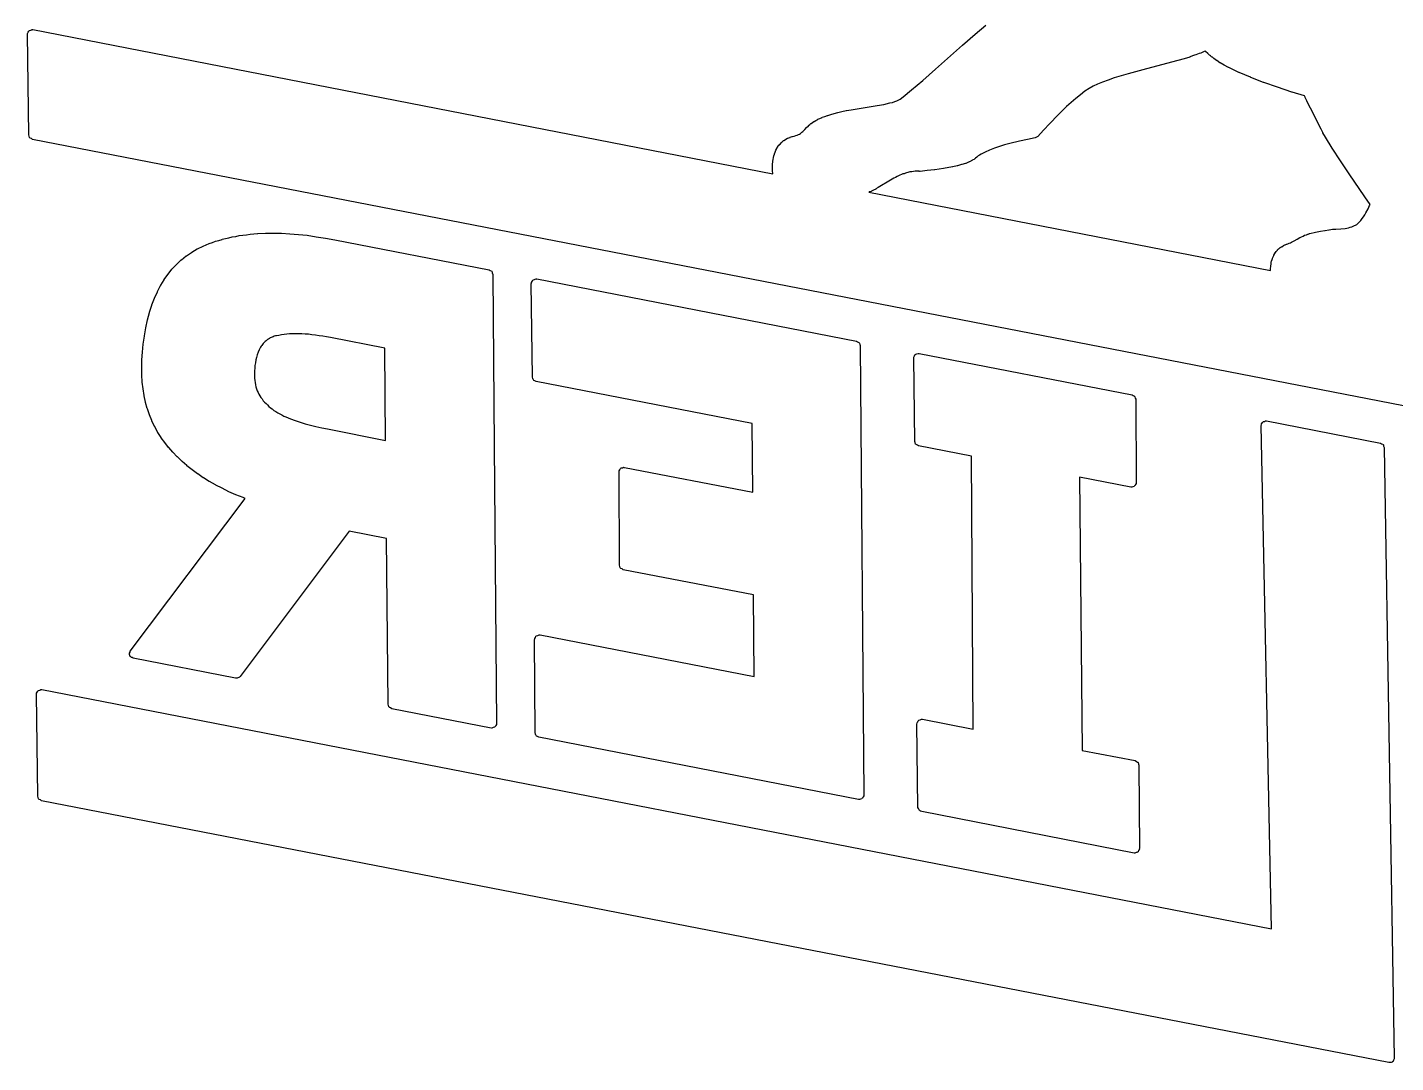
# Model space of a CAD drawing. Extents: x 69.66 to 79.46, y -104.86 to -98.08.
# Drawn here: x 69.665 to 74.464, y -103.892 to -100.262 of the extents above; entities that cross this region are included whole.
import ezdxf

# ---------------------------------------------------------------- set-up
doc = ezdxf.new("R2010")
doc.units = 0
doc.layers.add('BLACK', color=7, linetype='CONTINUOUS')

msp = doc.modelspace()

# ---------------------------------------------------------------- linework, layer by layer
at = {"layer": 'BLACK', "linetype": 'CONTINUOUS'}
for p, q in [((72.989, -100.286), (73.0268, -100.254)), ((69.6646, -100.286), (69.6653, -100.285)), ((69.6695, -100.639), (69.6646, -100.286)), ((69.6649, -100.283), (69.6675, -100.279)), ((69.6653, -100.285), (69.6649, -100.283)), ((69.6675, -100.279), (69.6692, -100.275)), ((69.6692, -100.275), (69.6708, -100.274)), ((69.6708, -100.274), (69.6717, -100.273)), ((69.6717, -100.273), (69.6762, -100.272)), ((69.6762, -100.272), (69.6804, -100.27)), ((69.6804, -100.27), (69.682, -100.271)), ((69.682, -100.271), (69.6837, -100.27)), ((69.6837, -100.27), (72.2789, -100.775)), ((72.9449, -100.324), (72.9888, -100.286)), ((72.9888, -100.286), (72.989, -100.286)), ((72.989, -100.286), (72.989, -100.286)), ((72.8501, -100.408), (72.9448, -100.324)), ((72.9448, -100.324), (72.9449, -100.324)), ((72.9449, -100.324), (72.9449, -100.324)), ((73.7806, -100.352), (73.775, -100.354)), ((73.7807, -100.352), (73.7806, -100.352)), ((73.7806, -100.352), (73.7806, -100.352)), ((73.7923, -100.347), (73.7807, -100.352)), ((73.796, -100.346), (73.7923, -100.347)), ((73.7969, -100.347), (73.796, -100.346)), ((73.8055, -100.354), (73.7969, -100.347)), ((73.678, -100.384), (73.5767, -100.411)), ((73.6781, -100.384), (73.678, -100.384)), ((73.6783, -100.384), (73.6781, -100.384)), ((73.7221, -100.372), (73.6783, -100.384)), ((73.7223, -100.371), (73.7221, -100.372)), ((73.7225, -100.372), (73.7223, -100.371)), ((73.7415, -100.366), (73.7225, -100.372)), ((73.7417, -100.365), (73.7415, -100.366)), ((73.7419, -100.365), (73.7417, -100.365)), ((73.7582, -100.36), (73.7419, -100.365)), ((73.7631, -100.358), (73.7582, -100.36)), ((73.7633, -100.358), (73.7631, -100.358)), ((73.7636, -100.358), (73.7633, -100.358)), ((73.7689, -100.356), (73.7636, -100.358)), ((73.7691, -100.356), (73.7689, -100.356)), ((73.7693, -100.356), (73.7691, -100.356)), ((73.7748, -100.354), (73.7693, -100.356)), ((73.7749, -100.354), (73.7748, -100.354)), ((73.775, -100.354), (73.7749, -100.354)), ((73.8056, -100.354), (73.8055, -100.354)), ((73.8101, -100.358), (73.8056, -100.354)), ((73.8056, -100.354), (73.8056, -100.354)), ((73.8104, -100.358), (73.8101, -100.358)), ((73.8105, -100.359), (73.8104, -100.358)), ((73.8152, -100.362), (73.8105, -100.359)), ((73.8154, -100.363), (73.8152, -100.362)), ((73.8155, -100.363), (73.8154, -100.363)), ((73.818, -100.365), (73.8155, -100.363)), ((73.8181, -100.365), (73.818, -100.365)), ((73.8182, -100.365), (73.8181, -100.365)), ((73.8208, -100.367), (73.8182, -100.365)), ((73.821, -100.367), (73.8208, -100.367)), ((73.8211, -100.367), (73.821, -100.367)), ((73.8237, -100.369), (73.8211, -100.367)), ((73.8239, -100.369), (73.8237, -100.369)), ((73.824, -100.369), (73.8239, -100.369)), ((73.8263, -100.371), (73.824, -100.369)), ((73.8353, -100.378), (73.8263, -100.371)), ((73.8359, -100.378), (73.8353, -100.378)), ((73.8362, -100.378), (73.8359, -100.378)), ((73.8478, -100.386), (73.8362, -100.378)), ((73.8483, -100.386), (73.8478, -100.386)), ((73.8485, -100.386), (73.8483, -100.386)), ((73.862, -100.394), (73.8485, -100.386)), ((73.8624, -100.394), (73.862, -100.394)), ((73.8626, -100.395), (73.8624, -100.394)), ((73.8779, -100.403), (73.8626, -100.395)), ((72.7663, -100.481), (72.8052, -100.448)), ((72.8052, -100.448), (72.8501, -100.408)), ((72.8501, -100.408), (72.8501, -100.408)), ((73.4551, -100.447), (73.4352, -100.454)), ((73.477, -100.439), (73.4551, -100.447)), ((73.5253, -100.425), (73.477, -100.439)), ((73.5767, -100.411), (73.5253, -100.425)), ((73.8783, -100.403), (73.8779, -100.403)), ((73.8785, -100.403), (73.8783, -100.403)), ((73.9139, -100.42), (73.8785, -100.403)), ((73.9143, -100.42), (73.9139, -100.42)), ((73.9146, -100.42), (73.9143, -100.42)), ((73.9554, -100.437), (73.9146, -100.42)), ((73.9557, -100.437), (73.9554, -100.437)), ((73.9559, -100.438), (73.9557, -100.437)), ((74.0009, -100.455), (73.9559, -100.438)), ((72.7361, -100.506), (72.7663, -100.481)), ((73.3742, -100.486), (73.3585, -100.498)), ((73.3891, -100.476), (73.3742, -100.486)), ((73.4029, -100.468), (73.3891, -100.476)), ((73.4176, -100.461), (73.4029, -100.468)), ((73.4352, -100.454), (73.4176, -100.461)), ((74.0012, -100.455), (74.0009, -100.455)), ((74.0013, -100.455), (74.0012, -100.455)), ((74.0495, -100.472), (74.0013, -100.455)), ((74.0497, -100.472), (74.0495, -100.472)), ((74.0499, -100.472), (74.0497, -100.472)), ((74.1, -100.489), (74.0499, -100.472)), ((74.1002, -100.489), (74.1, -100.489)), ((74.1004, -100.489), (74.1002, -100.489)), ((74.1442, -100.502), (74.1004, -100.489)), ((72.5541, -100.551), (72.6459, -100.536)), ((72.6459, -100.536), (72.669, -100.532)), ((72.669, -100.532), (72.69, -100.527)), ((72.69, -100.527), (72.6991, -100.525)), ((72.6991, -100.525), (72.7073, -100.522)), ((72.7073, -100.522), (72.7142, -100.52)), ((72.7142, -100.52), (72.7194, -100.517)), ((72.7194, -100.517), (72.7258, -100.514)), ((72.7258, -100.514), (72.7361, -100.506)), ((73.3098, -100.54), (73.2787, -100.57)), ((73.326, -100.526), (73.3098, -100.54)), ((73.3424, -100.511), (73.326, -100.526)), ((73.3585, -100.498), (73.3424, -100.511)), ((74.1463, -100.507), (74.1442, -100.502)), ((74.1465, -100.507), (74.1463, -100.507)), ((74.1465, -100.508), (74.1465, -100.507)), ((74.1519, -100.519), (74.1465, -100.508)), ((74.152, -100.519), (74.1519, -100.519)), ((74.152, -100.52), (74.152, -100.519)), ((74.1579, -100.532), (74.152, -100.52)), ((74.158, -100.532), (74.1579, -100.532)), ((74.1647, -100.545), (74.158, -100.532)), ((74.158, -100.532), (74.158, -100.532)), ((74.2025, -100.619), (74.1647, -100.545)), ((74.1647, -100.545), (74.1647, -100.545)), ((74.1647, -100.545), (74.1647, -100.545)), ((72.4188, -100.595), (72.4237, -100.592)), ((72.4237, -100.592), (72.4241, -100.592)), ((72.4241, -100.592), (72.4244, -100.592)), ((72.4244, -100.592), (72.4299, -100.588)), ((72.4299, -100.588), (72.4303, -100.588)), ((72.4303, -100.588), (72.4306, -100.588)), ((72.4306, -100.588), (72.4367, -100.585)), ((72.4367, -100.585), (72.4371, -100.585)), ((72.4371, -100.585), (72.4373, -100.584)), ((72.4373, -100.584), (72.4442, -100.581)), ((72.4442, -100.581), (72.4446, -100.581)), ((72.4446, -100.581), (72.4448, -100.581)), ((72.4448, -100.581), (72.4525, -100.578)), ((72.4525, -100.578), (72.4528, -100.578)), ((72.4528, -100.578), (72.453, -100.577)), ((72.453, -100.577), (72.4616, -100.574)), ((72.4616, -100.574), (72.4619, -100.574)), ((72.4619, -100.574), (72.4621, -100.574)), ((72.4621, -100.574), (72.4715, -100.571)), ((72.4715, -100.571), (72.4718, -100.571)), ((72.4718, -100.571), (72.472, -100.571)), ((72.472, -100.571), (72.4824, -100.567)), ((72.4824, -100.567), (72.4827, -100.567)), ((72.4827, -100.567), (72.4829, -100.567)), ((72.4829, -100.567), (72.4944, -100.564)), ((72.4944, -100.564), (72.4946, -100.564)), ((72.4946, -100.564), (72.4948, -100.564)), ((72.4948, -100.564), (72.5074, -100.561)), ((72.5074, -100.561), (72.5076, -100.561)), ((72.5076, -100.561), (72.5078, -100.561)), ((72.5078, -100.561), (72.5216, -100.557)), ((72.5216, -100.557), (72.5218, -100.557)), ((72.5218, -100.557), (72.5219, -100.557)), ((72.5219, -100.557), (72.537, -100.554)), ((72.537, -100.554), (72.5372, -100.554)), ((72.5372, -100.554), (72.5373, -100.554)), ((72.5373, -100.554), (72.5538, -100.551)), ((72.5538, -100.551), (72.554, -100.551)), ((72.554, -100.551), (72.5541, -100.551)), ((73.2787, -100.57), (73.251, -100.599)), ((69.6713, -100.643), (69.6695, -100.639)), ((72.3545, -100.643), (72.3601, -100.641)), ((72.3601, -100.641), (72.3649, -100.64)), ((72.3649, -100.64), (72.3691, -100.638)), ((72.3691, -100.638), (72.3728, -100.636)), ((72.3728, -100.636), (72.376, -100.634)), ((72.376, -100.634), (72.3789, -100.632)), ((72.3789, -100.632), (72.3815, -100.63)), ((72.3815, -100.63), (72.3841, -100.627)), ((72.3841, -100.627), (72.3866, -100.625)), ((72.3866, -100.625), (72.3919, -100.62)), ((72.3919, -100.62), (72.3976, -100.613)), ((72.3976, -100.613), (72.3979, -100.613)), ((72.3979, -100.613), (72.398, -100.613)), ((72.398, -100.613), (72.4044, -100.607)), ((72.4044, -100.607), (72.4048, -100.607)), ((72.4048, -100.607), (72.405, -100.606)), ((72.405, -100.606), (72.4086, -100.603)), ((72.4086, -100.603), (72.409, -100.603)), ((72.409, -100.603), (72.4092, -100.603)), ((72.4092, -100.603), (72.4131, -100.599)), ((72.4131, -100.599), (72.4135, -100.599)), ((72.4135, -100.599), (72.4137, -100.599)), ((72.4137, -100.599), (72.4182, -100.596)), ((72.4182, -100.596), (72.4186, -100.596)), ((72.4186, -100.596), (72.4188, -100.595)), ((73.2288, -100.622), (73.2086, -100.645)), ((73.251, -100.599), (73.2288, -100.622)), ((74.2086, -100.631), (74.2025, -100.619)), ((74.2025, -100.619), (74.2025, -100.619)), ((74.2025, -100.619), (74.2025, -100.619)), ((74.2089, -100.632), (74.2086, -100.631)), ((74.209, -100.632), (74.2089, -100.632)), ((74.2176, -100.647), (74.209, -100.632)), ((69.6722, -100.648), (69.6713, -100.643)), ((69.6736, -100.649), (69.6722, -100.648)), ((69.6743, -100.65), (69.6736, -100.649)), ((69.6786, -100.652), (69.6743, -100.65)), ((69.6824, -100.655), (69.6786, -100.652)), ((76.25, -101.931), (69.6824, -100.655)), ((72.2902, -100.692), (72.2929, -100.687)), ((72.2929, -100.687), (72.2934, -100.687)), ((72.2934, -100.687), (72.2935, -100.686)), ((72.2935, -100.686), (72.2966, -100.681)), ((72.2966, -100.681), (72.2972, -100.681)), ((72.2972, -100.681), (72.2973, -100.68)), ((72.2973, -100.68), (72.3008, -100.675)), ((72.3008, -100.675), (72.3015, -100.675)), ((72.3015, -100.675), (72.3017, -100.674)), ((72.3017, -100.674), (72.3057, -100.67)), ((72.3057, -100.67), (72.3064, -100.669)), ((72.3064, -100.669), (72.3067, -100.668)), ((72.3067, -100.668), (72.3111, -100.664)), ((72.3111, -100.664), (72.3119, -100.664)), ((72.3119, -100.664), (72.3122, -100.663)), ((72.3122, -100.663), (72.3172, -100.659)), ((72.3172, -100.659), (72.3179, -100.659)), ((72.3179, -100.659), (72.3184, -100.659)), ((72.3184, -100.659), (72.3238, -100.655)), ((72.3238, -100.655), (72.3246, -100.655)), ((72.3246, -100.655), (72.3252, -100.654)), ((72.3252, -100.654), (72.3311, -100.651)), ((72.3311, -100.651), (72.3319, -100.651)), ((72.3319, -100.651), (72.3325, -100.651)), ((72.3325, -100.651), (72.339, -100.648)), ((72.339, -100.648), (72.3398, -100.648)), ((72.3398, -100.648), (72.3404, -100.647)), ((72.3404, -100.647), (72.3475, -100.645)), ((72.3475, -100.645), (72.3477, -100.645)), ((72.3477, -100.645), (72.3478, -100.645)), ((72.3478, -100.645), (72.3545, -100.643)), ((73.0567, -100.686), (73.0399, -100.692)), ((73.0744, -100.68), (73.0567, -100.686)), ((73.0924, -100.674), (73.0744, -100.68)), ((73.1103, -100.669), (73.0924, -100.674)), ((73.1444, -100.661), (73.1103, -100.669)), ((73.1728, -100.655), (73.1444, -100.661)), ((73.1998, -100.649), (73.1728, -100.655)), ((73.204, -100.647), (73.1998, -100.649)), ((73.2086, -100.645), (73.204, -100.647)), ((74.2179, -100.647), (74.2176, -100.647)), ((74.2412, -100.685), (74.2179, -100.647)), ((74.2179, -100.647), (74.2179, -100.647)), ((74.2414, -100.685), (74.2412, -100.685)), ((74.2414, -100.686), (74.2414, -100.685)), ((74.27, -100.73), (74.2414, -100.686)), ((72.2781, -100.743), (72.2791, -100.732)), ((72.2791, -100.732), (72.2793, -100.731)), ((72.2792, -100.731), (72.2801, -100.725)), ((72.2793, -100.731), (72.2792, -100.731)), ((72.2801, -100.725), (72.2802, -100.725)), ((72.2802, -100.724), (72.2813, -100.719)), ((72.2802, -100.725), (72.2802, -100.724)), ((72.2813, -100.719), (72.2815, -100.718)), ((72.2814, -100.718), (72.2828, -100.712)), ((72.2815, -100.718), (72.2814, -100.718)), ((72.2828, -100.712), (72.2831, -100.712)), ((72.283, -100.712), (72.2847, -100.706)), ((72.2831, -100.712), (72.283, -100.712)), ((72.2847, -100.706), (72.285, -100.706)), ((72.285, -100.705), (72.287, -100.7)), ((72.285, -100.706), (72.285, -100.705)), ((72.287, -100.7), (72.2873, -100.699)), ((72.2873, -100.699), (72.2874, -100.699)), ((72.2874, -100.699), (72.2897, -100.693)), ((72.2897, -100.693), (72.2901, -100.693)), ((72.2901, -100.693), (72.2902, -100.692)), ((72.9682, -100.734), (72.9564, -100.739)), ((72.9689, -100.733), (72.9682, -100.734)), ((72.9697, -100.733), (72.9689, -100.733)), ((72.9795, -100.728), (72.9697, -100.733)), ((72.9801, -100.728), (72.9795, -100.728)), ((72.981, -100.727), (72.9801, -100.728)), ((72.985, -100.725), (72.981, -100.727)), ((72.9855, -100.724), (72.985, -100.725)), ((72.9864, -100.724), (72.9855, -100.724)), ((72.9897, -100.721), (72.9864, -100.724)), ((72.9898, -100.721), (72.9897, -100.721)), ((72.9901, -100.721), (72.9898, -100.721)), ((72.9945, -100.717), (72.9901, -100.721)), ((72.9992, -100.713), (72.9945, -100.717)), ((73.0046, -100.71), (72.9992, -100.713)), ((73.0105, -100.706), (73.0046, -100.71)), ((73.0244, -100.699), (73.0105, -100.706)), ((73.0399, -100.692), (73.0244, -100.699)), ((74.2701, -100.73), (74.27, -100.73)), ((74.3007, -100.776), (74.2701, -100.73)), ((74.2701, -100.73), (74.2701, -100.73)), ((72.2778, -100.754), (72.278, -100.744)), ((72.278, -100.755), (72.2778, -100.754)), ((72.2781, -100.765), (72.2778, -100.755)), ((72.2778, -100.755), (72.278, -100.755)), ((72.278, -100.744), (72.2783, -100.743)), ((72.2783, -100.743), (72.2781, -100.743)), ((72.2788, -100.774), (72.2781, -100.765)), ((72.2781, -100.765), (72.2782, -100.765)), ((72.2782, -100.765), (72.2781, -100.765)), ((72.279, -100.774), (72.2788, -100.774)), ((72.2789, -100.775), (72.279, -100.774)), ((72.715, -100.785), (72.7096, -100.788)), ((72.7203, -100.783), (72.715, -100.785)), ((72.7254, -100.78), (72.7203, -100.783)), ((72.7304, -100.778), (72.7254, -100.78)), ((72.7352, -100.776), (72.7304, -100.778)), ((72.7398, -100.775), (72.7352, -100.776)), ((72.7442, -100.773), (72.7398, -100.775)), ((72.7485, -100.772), (72.7442, -100.773)), ((72.7526, -100.771), (72.7485, -100.772)), ((72.7565, -100.77), (72.7526, -100.771)), ((72.7602, -100.769), (72.7565, -100.77)), ((72.7637, -100.768), (72.7602, -100.769)), ((72.767, -100.768), (72.7637, -100.768)), ((72.7732, -100.767), (72.767, -100.768)), ((72.7785, -100.766), (72.7732, -100.767)), ((72.7829, -100.766), (72.7785, -100.766)), ((72.7866, -100.766), (72.7829, -100.766)), ((72.7893, -100.766), (72.7866, -100.766)), ((72.791, -100.766), (72.7893, -100.766)), ((72.7927, -100.767), (72.791, -100.766)), ((72.7946, -100.766), (72.7927, -100.767)), ((72.7965, -100.767), (72.7946, -100.766)), ((72.8209, -100.764), (72.7965, -100.767)), ((72.821, -100.764), (72.8209, -100.764)), ((72.8212, -100.764), (72.821, -100.764)), ((72.8468, -100.761), (72.8212, -100.764)), ((72.847, -100.761), (72.8468, -100.761)), ((72.8472, -100.761), (72.847, -100.761)), ((72.8776, -100.757), (72.8472, -100.761)), ((72.8778, -100.757), (72.8776, -100.757)), ((72.8781, -100.757), (72.8778, -100.757)), ((72.91, -100.751), (72.8781, -100.757)), ((72.9103, -100.751), (72.91, -100.751)), ((72.9106, -100.751), (72.9103, -100.751)), ((72.9261, -100.747), (72.9106, -100.751)), ((72.9263, -100.747), (72.9261, -100.747)), ((72.9266, -100.747), (72.9263, -100.747)), ((72.9413, -100.743), (72.9266, -100.747)), ((72.9416, -100.743), (72.9413, -100.743)), ((72.942, -100.743), (72.9416, -100.743)), ((72.9554, -100.739), (72.942, -100.743)), ((72.9559, -100.738), (72.9554, -100.739)), ((72.9564, -100.739), (72.9559, -100.738)), ((74.3008, -100.776), (74.3007, -100.776)), ((74.3553, -100.856), (74.3008, -100.776)), ((74.3008, -100.776), (74.3008, -100.776)), ((72.6324, -100.833), (72.6254, -100.836)), ((72.6326, -100.833), (72.6324, -100.833)), ((72.6329, -100.833), (72.6326, -100.833)), ((72.6404, -100.829), (72.6329, -100.833)), ((72.6406, -100.828), (72.6404, -100.829)), ((72.6408, -100.828), (72.6406, -100.828)), ((72.649, -100.824), (72.6408, -100.828)), ((72.6491, -100.824), (72.649, -100.824)), ((72.6493, -100.824), (72.6491, -100.824)), ((72.692, -100.798), (72.6493, -100.824)), ((72.6921, -100.798), (72.692, -100.798)), ((72.6922, -100.798), (72.6921, -100.798)), ((72.6982, -100.794), (72.6922, -100.798)), ((72.704, -100.791), (72.6982, -100.794)), ((72.7096, -100.788), (72.704, -100.791)), ((72.6172, -100.84), (72.616, -100.84)), ((72.616, -100.84), (74.025, -101.114)), ((72.6176, -100.839), (72.6172, -100.84)), ((72.6181, -100.839), (72.6176, -100.839)), ((72.6247, -100.837), (72.6181, -100.839)), ((72.625, -100.836), (72.6247, -100.837)), ((72.6254, -100.836), (72.625, -100.836)), ((74.3741, -100.883), (74.3553, -100.856)), ((74.3553, -100.856), (74.3553, -100.856)), ((74.3553, -100.856), (74.3553, -100.856)), ((74.3465, -100.932), (74.351, -100.926)), ((74.351, -100.926), (74.3554, -100.919)), ((74.3554, -100.919), (74.3595, -100.912)), ((74.3595, -100.912), (74.367, -100.898)), ((74.367, -100.898), (74.3727, -100.886)), ((74.3727, -100.886), (74.3741, -100.883)), ((74.1827, -100.98), (74.2, -100.977)), ((74.2, -100.977), (74.2003, -100.977)), ((74.2003, -100.977), (74.2005, -100.977)), ((74.2005, -100.977), (74.2158, -100.974)), ((74.2158, -100.974), (74.2161, -100.974)), ((74.2161, -100.974), (74.2163, -100.974)), ((74.2163, -100.974), (74.2299, -100.972)), ((74.2299, -100.972), (74.2301, -100.972)), ((74.2301, -100.972), (74.2303, -100.972)), ((74.2303, -100.972), (74.2423, -100.97)), ((74.2423, -100.97), (74.2426, -100.97)), ((74.2426, -100.97), (74.2427, -100.97)), ((74.2427, -100.97), (74.2534, -100.969)), ((74.2534, -100.969), (74.2536, -100.969)), ((74.2536, -100.969), (74.2538, -100.969)), ((74.2538, -100.969), (74.2719, -100.968)), ((74.2719, -100.968), (74.2866, -100.967)), ((74.2866, -100.967), (74.2928, -100.966)), ((74.2928, -100.966), (74.2986, -100.965)), ((74.2986, -100.965), (74.3045, -100.963)), ((74.3045, -100.963), (74.3107, -100.961)), ((74.3107, -100.961), (74.3175, -100.958)), ((74.3175, -100.958), (74.3255, -100.954)), ((74.3255, -100.954), (74.3274, -100.953)), ((74.3274, -100.953), (74.3291, -100.952)), ((74.3291, -100.952), (74.331, -100.95)), ((74.331, -100.95), (74.3328, -100.949)), ((74.3328, -100.949), (74.3373, -100.944)), ((74.3373, -100.944), (74.3419, -100.939)), ((74.3419, -100.939), (74.3465, -100.932)), ((70.2817, -101.029), (70.3024, -101.02)), ((70.3024, -101.02), (70.3026, -101.02)), ((70.3026, -101.02), (70.3028, -101.02)), ((70.3028, -101.02), (70.3134, -101.016)), ((70.3134, -101.016), (70.3136, -101.016)), ((70.3136, -101.016), (70.3137, -101.016)), ((70.3137, -101.016), (70.3245, -101.012)), ((70.3245, -101.012), (70.3247, -101.012)), ((70.3247, -101.012), (70.3249, -101.012)), ((70.3249, -101.012), (70.3358, -101.009)), ((70.3358, -101.009), (70.336, -101.009)), ((70.336, -101.009), (70.3362, -101.009)), ((70.3362, -101.009), (70.3473, -101.006)), ((70.3473, -101.006), (70.3475, -101.006)), ((70.3475, -101.006), (70.3476, -101.005)), ((70.3476, -101.005), (70.359, -101.002)), ((70.359, -101.002), (70.3591, -101.002)), ((70.3591, -101.002), (70.3593, -101.002)), ((70.3593, -101.002), (70.3708, -101)), ((70.3708, -101), (70.371, -101)), ((70.371, -101), (70.3712, -101)), ((70.3712, -101), (70.3829, -100.997)), ((70.3829, -100.997), (70.383, -100.997)), ((70.383, -100.997), (70.3832, -100.997)), ((70.3832, -100.997), (70.3951, -100.995)), ((70.3951, -100.995), (70.3952, -100.995)), ((70.3952, -100.995), (70.3954, -100.995)), ((70.3954, -100.995), (70.4075, -100.992)), ((70.4075, -100.992), (70.4076, -100.993)), ((70.4076, -100.993), (70.4078, -100.992)), ((70.4078, -100.992), (70.4201, -100.991)), ((70.4201, -100.991), (70.4202, -100.991)), ((70.4202, -100.991), (70.4204, -100.991)), ((70.4204, -100.991), (70.4328, -100.989)), ((70.4328, -100.989), (70.433, -100.989)), ((70.433, -100.989), (70.4331, -100.989)), ((70.4331, -100.989), (70.4458, -100.987)), ((70.4458, -100.987), (70.4459, -100.988)), ((70.4459, -100.988), (70.4461, -100.987)), ((70.4461, -100.987), (70.4589, -100.986)), ((70.4589, -100.986), (70.4591, -100.986)), ((70.4591, -100.986), (70.4592, -100.986)), ((70.4592, -100.986), (70.4722, -100.985)), ((70.4722, -100.985), (70.4724, -100.985)), ((70.4724, -100.985), (70.4727, -100.985)), ((70.4727, -100.985), (70.4993, -100.984)), ((70.4993, -100.984), (70.4995, -100.984)), ((70.4995, -100.984), (70.4998, -100.984)), ((70.4998, -100.984), (70.5272, -100.984)), ((70.5272, -100.984), (70.5274, -100.984)), ((70.5274, -100.984), (70.5277, -100.984)), ((70.5277, -100.984), (70.5558, -100.984)), ((70.5558, -100.984), (70.556, -100.984)), ((70.556, -100.984), (70.5563, -100.984)), ((70.5563, -100.984), (70.5851, -100.986)), ((70.5851, -100.986), (70.5854, -100.986)), ((70.5854, -100.986), (70.5856, -100.986)), ((70.5856, -100.986), (70.6152, -100.988)), ((70.6152, -100.988), (70.6154, -100.988)), ((70.6154, -100.988), (70.6157, -100.988)), ((70.6157, -100.988), (70.646, -100.991)), ((70.646, -100.991), (70.6462, -100.991)), ((70.6462, -100.991), (70.6464, -100.991)), ((70.6464, -100.991), (70.6776, -100.996)), ((70.6776, -100.996), (70.6778, -100.996)), ((70.6778, -100.996), (70.678, -100.996)), ((70.678, -100.996), (70.7099, -101.001)), ((70.7099, -101.001), (70.71, -101.001)), ((70.71, -101.001), (70.7102, -101.001)), ((70.7102, -101.001), (70.7429, -101.007)), ((70.7429, -101.007), (70.7429, -101.007)), ((70.7429, -101.007), (70.743, -101.007)), ((70.743, -101.007), (71.2844, -101.112)), ((74.0701, -101.027), (74.0751, -101.025)), ((74.0751, -101.025), (74.0757, -101.025)), ((74.0757, -101.025), (74.0762, -101.025)), ((74.0762, -101.025), (74.0816, -101.022)), ((74.0816, -101.022), (74.0818, -101.022)), ((74.0818, -101.022), (74.082, -101.022)), ((74.082, -101.022), (74.0862, -101.021)), ((74.0862, -101.021), (74.0903, -101.019)), ((74.0903, -101.019), (74.0946, -101.017)), ((74.0946, -101.017), (74.099, -101.015)), ((74.099, -101.015), (74.1084, -101.01)), ((74.1084, -101.01), (74.1182, -101.005)), ((74.1182, -101.005), (74.1182, -101.005)), ((74.1182, -101.005), (74.1183, -101.005)), ((74.1183, -101.005), (74.1283, -100.999)), ((74.1283, -100.999), (74.1285, -100.999)), ((74.1285, -100.999), (74.1286, -100.999)), ((74.1286, -100.999), (74.1336, -100.997)), ((74.1336, -100.997), (74.1338, -100.997)), ((74.1338, -100.997), (74.134, -100.996)), ((74.134, -100.996), (74.139, -100.994)), ((74.139, -100.994), (74.1393, -100.994)), ((74.1393, -100.994), (74.1394, -100.994)), ((74.1394, -100.994), (74.1446, -100.991)), ((74.1446, -100.991), (74.1448, -100.991)), ((74.1448, -100.991), (74.1451, -100.991)), ((74.1451, -100.991), (74.1502, -100.989)), ((74.1502, -100.989), (74.1505, -100.989)), ((74.1505, -100.989), (74.1508, -100.989)), ((74.1508, -100.989), (74.156, -100.987)), ((74.156, -100.987), (74.1564, -100.987)), ((74.1564, -100.987), (74.1567, -100.987)), ((74.1567, -100.987), (74.1619, -100.985)), ((74.1619, -100.985), (74.1624, -100.985)), ((74.1624, -100.985), (74.1629, -100.985)), ((74.1629, -100.985), (74.1823, -100.98)), ((74.1823, -100.98), (74.1826, -100.98)), ((74.1826, -100.98), (74.1827, -100.98)), ((70.2049, -101.077), (70.2216, -101.063)), ((70.2216, -101.063), (70.2222, -101.063)), ((70.2222, -101.063), (70.2226, -101.063)), ((70.2226, -101.063), (70.2403, -101.051)), ((70.2403, -101.051), (70.2409, -101.05)), ((70.2409, -101.05), (70.2413, -101.05)), ((70.2413, -101.05), (70.26, -101.039)), ((70.26, -101.039), (70.2606, -101.039)), ((70.2606, -101.039), (70.261, -101.039)), ((70.261, -101.039), (70.2807, -101.029)), ((70.2807, -101.029), (70.2813, -101.029)), ((70.2813, -101.029), (70.2817, -101.029)), ((74.0305, -101.076), (74.0319, -101.072)), ((74.0319, -101.072), (74.0322, -101.071)), ((74.0322, -101.071), (74.0339, -101.067)), ((74.0322, -101.071), (74.0322, -101.071)), ((74.0339, -101.067), (74.0342, -101.066)), ((74.0342, -101.066), (74.0343, -101.066)), ((74.0343, -101.066), (74.0362, -101.062)), ((74.0362, -101.062), (74.0366, -101.061)), ((74.0366, -101.061), (74.0367, -101.061)), ((74.0367, -101.061), (74.0388, -101.057)), ((74.0388, -101.057), (74.0393, -101.057)), ((74.0393, -101.057), (74.0394, -101.056)), ((74.0394, -101.056), (74.0419, -101.052)), ((74.0419, -101.052), (74.0424, -101.052)), ((74.0424, -101.052), (74.0425, -101.051)), ((74.0425, -101.051), (74.0453, -101.048)), ((74.0453, -101.048), (74.0459, -101.047)), ((74.0459, -101.047), (74.0461, -101.047)), ((74.0461, -101.047), (74.0492, -101.043)), ((74.0492, -101.043), (74.0498, -101.043)), ((74.0498, -101.043), (74.05, -101.042)), ((74.05, -101.042), (74.0535, -101.039)), ((74.0535, -101.039), (74.0541, -101.039)), ((74.0541, -101.039), (74.0544, -101.038)), ((74.0544, -101.038), (74.0582, -101.035)), ((74.0582, -101.035), (74.0588, -101.035)), ((74.0588, -101.035), (74.0592, -101.034)), ((74.0592, -101.034), (74.0634, -101.031)), ((74.0634, -101.031), (74.064, -101.031)), ((74.064, -101.031), (74.0645, -101.031)), ((74.0645, -101.031), (74.069, -101.028)), ((74.069, -101.028), (74.0697, -101.028)), ((74.0697, -101.028), (74.0701, -101.027)), ((70.1581, -101.127), (70.1719, -101.11)), ((70.1719, -101.11), (70.1725, -101.109)), ((70.1725, -101.109), (70.1727, -101.109)), ((70.1727, -101.109), (70.1874, -101.093)), ((70.1874, -101.093), (70.188, -101.093)), ((70.188, -101.093), (70.1883, -101.092)), ((70.1883, -101.092), (70.204, -101.077)), ((70.204, -101.077), (70.2046, -101.077)), ((70.2046, -101.077), (70.2049, -101.077)), ((71.2844, -101.112), (71.2882, -101.115)), ((71.2882, -101.115), (71.2925, -101.116)), ((71.2925, -101.116), (71.2932, -101.118)), ((71.2932, -101.118), (71.2946, -101.119)), ((71.2946, -101.119), (71.2955, -101.123)), ((74.025, -101.114), (74.025, -101.108)), ((74.025, -101.108), (74.0252, -101.108)), ((74.0251, -101.107), (74.0256, -101.1)), ((74.0252, -101.108), (74.0251, -101.107)), ((74.0256, -101.1), (74.0258, -101.099)), ((74.0257, -101.099), (74.0268, -101.091)), ((74.0258, -101.099), (74.0257, -101.099)), ((74.0268, -101.091), (74.027, -101.09)), ((74.0269, -101.09), (74.0277, -101.086)), ((74.027, -101.09), (74.0269, -101.09)), ((74.0277, -101.086), (74.0279, -101.086)), ((74.0279, -101.085), (74.0289, -101.081)), ((74.0279, -101.086), (74.0279, -101.085)), ((74.0289, -101.081), (74.0291, -101.081)), ((74.0291, -101.08), (74.0303, -101.076)), ((74.0291, -101.081), (74.0291, -101.08)), ((74.0303, -101.076), (74.0305, -101.076)), ((74.0305, -101.076), (74.0305, -101.076)), ((70.121, -101.188), (70.1318, -101.167)), ((70.1318, -101.167), (70.1322, -101.167)), ((70.1322, -101.167), (70.1323, -101.166)), ((70.1323, -101.166), (70.1441, -101.147)), ((70.1441, -101.147), (70.1446, -101.146)), ((70.1446, -101.146), (70.1447, -101.146)), ((70.1447, -101.146), (70.1575, -101.128)), ((70.1575, -101.128), (70.158, -101.127)), ((70.158, -101.127), (70.1581, -101.127)), ((71.2955, -101.123), (71.2973, -101.128)), ((71.2973, -101.128), (71.3023, -101.729)), ((71.4323, -101.16), (71.4329, -101.159)), ((71.4359, -101.488), (71.4323, -101.16)), ((71.4326, -101.157), (71.4351, -101.153)), ((71.4329, -101.159), (71.4326, -101.157)), ((71.4351, -101.153), (71.4368, -101.149)), ((71.4368, -101.149), (71.4384, -101.148)), ((71.4384, -101.148), (71.4393, -101.147)), ((71.4393, -101.147), (71.4439, -101.146)), ((71.4439, -101.146), (71.4481, -101.144)), ((71.4481, -101.144), (71.4497, -101.145)), ((71.4497, -101.145), (71.4513, -101.144)), ((71.4513, -101.144), (72.573, -101.362)), ((70.1015, -101.235), (70.1104, -101.212)), ((70.1104, -101.212), (70.1107, -101.212)), ((70.1107, -101.211), (70.1206, -101.189)), ((70.1107, -101.212), (70.1107, -101.211)), ((70.1206, -101.189), (70.1209, -101.189)), ((70.1209, -101.189), (70.121, -101.188)), ((70.0863, -101.287), (70.0932, -101.262)), ((70.0932, -101.262), (70.0934, -101.261)), ((70.0934, -101.261), (70.1013, -101.236)), ((70.0934, -101.261), (70.0934, -101.261)), ((70.1013, -101.236), (70.1016, -101.236)), ((70.1016, -101.236), (70.1015, -101.235)), ((70.0802, -101.315), (70.0861, -101.288)), ((70.0861, -101.288), (70.0864, -101.288)), ((70.0864, -101.288), (70.0863, -101.287)), ((70.071, -101.373), (70.075, -101.345)), ((70.075, -101.344), (70.0801, -101.316)), ((70.0751, -101.345), (70.075, -101.344)), ((70.075, -101.345), (70.0751, -101.345)), ((70.0801, -101.316), (70.0803, -101.316)), ((70.0803, -101.316), (70.0802, -101.315)), ((70.5017, -101.361), (70.499, -101.363)), ((70.5045, -101.359), (70.5017, -101.361)), ((70.5073, -101.357), (70.5045, -101.359)), ((70.5103, -101.355), (70.5073, -101.357)), ((70.5134, -101.353), (70.5103, -101.355)), ((70.5166, -101.351), (70.5134, -101.353)), ((70.5199, -101.35), (70.5166, -101.351)), ((70.5234, -101.348), (70.5199, -101.35)), ((70.527, -101.347), (70.5234, -101.348)), ((70.5306, -101.345), (70.527, -101.347)), ((70.5345, -101.344), (70.5306, -101.345)), ((70.5383, -101.343), (70.5345, -101.344)), ((70.5469, -101.342), (70.5383, -101.343)), ((70.5558, -101.34), (70.5469, -101.342)), ((70.5651, -101.339), (70.5558, -101.34)), ((70.5746, -101.338), (70.5651, -101.339)), ((70.5845, -101.337), (70.5746, -101.338)), ((70.5948, -101.337), (70.5845, -101.337)), ((70.6053, -101.336), (70.5948, -101.337)), ((70.6161, -101.337), (70.6053, -101.336)), ((70.6274, -101.337), (70.6161, -101.337)), ((70.6388, -101.338), (70.6274, -101.337)), ((70.6507, -101.338), (70.6388, -101.338)), ((70.6628, -101.34), (70.6507, -101.338)), ((70.6752, -101.341), (70.6628, -101.34)), ((70.688, -101.343), (70.6752, -101.341)), ((70.701, -101.345), (70.688, -101.343)), ((70.7144, -101.347), (70.701, -101.345)), ((70.7281, -101.35), (70.7144, -101.347)), ((70.9187, -101.387), (70.7281, -101.35)), ((70.7281, -101.35), (70.7281, -101.35)), ((70.0662, -101.428), (70.068, -101.401)), ((70.068, -101.401), (70.0681, -101.401)), ((70.0681, -101.401), (70.0709, -101.373)), ((70.0681, -101.401), (70.0681, -101.401)), ((70.0709, -101.373), (70.0711, -101.373)), ((70.0711, -101.373), (70.071, -101.373)), ((70.4738, -101.401), (70.4709, -101.41)), ((70.4772, -101.393), (70.4738, -101.401)), ((70.4789, -101.39), (70.4772, -101.393)), ((70.4808, -101.386), (70.4789, -101.39)), ((70.4827, -101.383), (70.4808, -101.386)), ((70.4848, -101.38), (70.4827, -101.383)), ((70.487, -101.377), (70.4848, -101.38)), ((70.4892, -101.374), (70.487, -101.377)), ((70.4915, -101.371), (70.4892, -101.374)), ((70.4939, -101.368), (70.4915, -101.371)), ((70.4964, -101.366), (70.4939, -101.368)), ((70.499, -101.363), (70.4964, -101.366)), ((70.9212, -101.71), (70.9187, -101.387)), ((72.573, -101.362), (72.5768, -101.365)), ((72.5768, -101.365), (72.5811, -101.367)), ((72.5811, -101.367), (72.5818, -101.368)), ((72.5818, -101.368), (72.5832, -101.369)), ((72.5832, -101.369), (72.5841, -101.374)), ((72.5841, -101.374), (72.5859, -101.378)), ((72.5859, -101.378), (72.5989, -102.953)), ((72.778, -101.41), (72.7795, -101.409)), ((72.7795, -101.409), (72.7805, -101.408)), ((72.7805, -101.408), (72.785, -101.407)), ((72.785, -101.407), (72.7892, -101.405)), ((72.7892, -101.405), (72.7908, -101.405)), ((72.7908, -101.405), (72.7925, -101.405)), ((72.7925, -101.405), (73.5395, -101.55)), ((70.0656, -101.454), (70.0662, -101.428)), ((70.0656, -101.455), (70.0657, -101.454)), ((70.0657, -101.454), (70.0656, -101.454)), ((70.066, -101.48), (70.0656, -101.455)), ((70.0662, -101.428), (70.0664, -101.428)), ((70.0664, -101.428), (70.0662, -101.428)), ((70.462, -101.457), (70.4613, -101.466)), ((70.463, -101.448), (70.462, -101.457)), ((70.4644, -101.438), (70.463, -101.448)), ((70.4662, -101.428), (70.4644, -101.438)), ((70.4683, -101.419), (70.4662, -101.428)), ((70.4709, -101.41), (70.4683, -101.419)), ((72.7734, -101.421), (72.774, -101.419)), ((72.7772, -101.714), (72.7734, -101.421)), ((72.7737, -101.418), (72.7762, -101.414)), ((72.774, -101.419), (72.7737, -101.418)), ((72.7762, -101.414), (72.778, -101.41)), ((70.066, -101.481), (70.0662, -101.48)), ((70.0662, -101.48), (70.066, -101.48)), ((70.0676, -101.505), (70.066, -101.481)), ((70.0676, -101.506), (70.0678, -101.505)), ((70.0678, -101.505), (70.0676, -101.505)), ((70.4613, -101.466), (70.461, -101.475)), ((70.461, -101.475), (70.4611, -101.484)), ((70.4611, -101.484), (70.4615, -101.492)), ((70.4615, -101.492), (70.4622, -101.5)), ((70.4622, -101.5), (70.4633, -101.507)), ((71.4378, -101.493), (71.4359, -101.488)), ((71.4387, -101.497), (71.4378, -101.493)), ((71.4401, -101.498), (71.4387, -101.497)), ((71.4408, -101.5), (71.4401, -101.498)), ((71.445, -101.501), (71.4408, -101.5)), ((71.4489, -101.504), (71.445, -101.501)), ((72.2069, -101.651), (71.4489, -101.504)), ((70.0703, -101.529), (70.0676, -101.506)), ((70.0705, -101.53), (70.0703, -101.529)), ((70.0742, -101.553), (70.0704, -101.53)), ((70.0704, -101.53), (70.0705, -101.53)), ((70.0744, -101.553), (70.0742, -101.553)), ((70.0743, -101.554), (70.0744, -101.553)), ((70.4633, -101.507), (70.4647, -101.515)), ((70.4647, -101.515), (70.4665, -101.522)), ((70.4665, -101.522), (70.4685, -101.529)), ((70.4685, -101.529), (70.4709, -101.536)), ((70.4709, -101.536), (70.4737, -101.542)), ((70.4737, -101.542), (70.4767, -101.548)), ((70.4767, -101.548), (70.4801, -101.554)), ((73.5395, -101.55), (73.5434, -101.553)), ((73.5434, -101.553), (73.5477, -101.555)), ((70.0792, -101.576), (70.0743, -101.554)), ((70.0794, -101.576), (70.0792, -101.576)), ((70.0794, -101.577), (70.0794, -101.576)), ((70.0853, -101.598), (70.0794, -101.577)), ((70.0856, -101.599), (70.0853, -101.598)), ((70.0927, -101.62), (70.0856, -101.599)), ((70.0856, -101.599), (70.0856, -101.599)), ((70.4801, -101.554), (70.4838, -101.56)), ((70.4838, -101.56), (70.4879, -101.565)), ((70.4879, -101.565), (70.4922, -101.571)), ((70.4922, -101.571), (70.4968, -101.576)), ((70.4968, -101.576), (70.5017, -101.581)), ((70.5017, -101.581), (70.5067, -101.586)), ((70.5067, -101.586), (70.5121, -101.591)), ((70.5121, -101.591), (70.5177, -101.596)), ((70.5177, -101.596), (70.5235, -101.6)), ((70.5235, -101.6), (70.5296, -101.605)), ((73.5477, -101.555), (73.5484, -101.556)), ((73.5484, -101.556), (73.5497, -101.557)), ((73.5497, -101.557), (73.5507, -101.562)), ((73.5507, -101.562), (73.5525, -101.566)), ((73.5525, -101.566), (73.5541, -101.858)), ((70.093, -101.621), (70.0927, -101.62)), ((70.1012, -101.641), (70.093, -101.621)), ((70.093, -101.621), (70.093, -101.621)), ((70.1015, -101.642), (70.1012, -101.641)), ((70.1016, -101.642), (70.1015, -101.642)), ((70.1108, -101.661), (70.1016, -101.642)), ((70.5296, -101.605), (70.536, -101.609)), ((70.536, -101.609), (70.5426, -101.613)), ((70.5426, -101.613), (70.5496, -101.617)), ((70.5496, -101.617), (70.5567, -101.621)), ((70.5567, -101.621), (70.5642, -101.625)), ((70.5642, -101.625), (70.5717, -101.628)), ((70.5717, -101.628), (70.5875, -101.635)), ((70.5875, -101.635), (70.6041, -101.641)), ((70.6041, -101.641), (70.6214, -101.646)), ((70.6214, -101.646), (70.6394, -101.652)), ((73.995, -101.651), (73.9967, -101.647)), ((73.9967, -101.647), (73.9983, -101.646)), ((73.9983, -101.646), (73.9993, -101.644)), ((73.9993, -101.644), (74.0037, -101.644)), ((74.0037, -101.644), (74.0079, -101.642)), ((74.0079, -101.642), (74.0096, -101.642)), ((74.0096, -101.642), (74.0113, -101.642)), ((74.0113, -101.642), (74.4107, -101.72)), ((70.1112, -101.662), (70.1108, -101.661)), ((70.1113, -101.662), (70.1112, -101.662)), ((70.1216, -101.681), (70.1113, -101.662)), ((70.122, -101.681), (70.1216, -101.681)), ((70.1221, -101.682), (70.122, -101.681)), ((70.1336, -101.7), (70.1221, -101.682)), ((70.6394, -101.652), (70.6579, -101.657)), ((70.6579, -101.657), (70.677, -101.662)), ((70.677, -101.662), (70.6969, -101.666)), ((70.6969, -101.666), (70.7174, -101.67)), ((70.7174, -101.67), (70.9212, -101.71)), ((72.2095, -101.892), (72.2069, -101.651)), ((73.9922, -101.658), (73.9929, -101.656)), ((74.0285, -103.423), (73.9922, -101.658)), ((73.9925, -101.655), (73.995, -101.651)), ((73.9929, -101.656), (73.9925, -101.655)), ((70.134, -101.7), (70.1336, -101.7)), ((70.1341, -101.701), (70.134, -101.7)), ((70.1464, -101.718), (70.1341, -101.701)), ((70.1467, -101.718), (70.1464, -101.718)), ((70.1468, -101.718), (70.1467, -101.718)), ((70.16, -101.735), (70.1468, -101.718)), ((70.1604, -101.735), (70.16, -101.735)), ((70.1605, -101.735), (70.1604, -101.735)), ((70.1746, -101.752), (70.1605, -101.735)), ((71.3023, -101.729), (71.3102, -102.703)), ((72.779, -101.718), (72.7772, -101.714)), ((72.78, -101.723), (72.779, -101.718)), ((72.7814, -101.723), (72.78, -101.723)), ((72.7821, -101.725), (72.7814, -101.723)), ((72.7863, -101.727), (72.7821, -101.725)), ((72.7902, -101.729), (72.7863, -101.727)), ((72.9765, -101.766), (72.7902, -101.729)), ((74.4107, -101.72), (74.4146, -101.722)), ((74.4146, -101.722), (74.4188, -101.724)), ((74.4188, -101.724), (74.4195, -101.725)), ((74.4195, -101.725), (74.421, -101.726)), ((74.421, -101.726), (74.4219, -101.731)), ((74.4219, -101.731), (74.4237, -101.735)), ((74.4237, -101.735), (74.4593, -103.876)), ((70.175, -101.752), (70.1746, -101.752)), ((70.1751, -101.752), (70.175, -101.752)), ((70.1901, -101.768), (70.1751, -101.752)), ((70.1905, -101.768), (70.1901, -101.768)), ((70.1907, -101.768), (70.1905, -101.768)), ((70.2066, -101.783), (70.1907, -101.768)), ((70.2069, -101.783), (70.2066, -101.783)), ((70.2071, -101.784), (70.2069, -101.783)), ((70.224, -101.798), (70.2071, -101.784)), ((72.9817, -102.723), (72.9765, -101.766)), ((70.2243, -101.799), (70.224, -101.798)), ((70.2245, -101.799), (70.2243, -101.799)), ((70.2423, -101.813), (70.2245, -101.799)), ((70.2426, -101.813), (70.2423, -101.813)), ((70.2428, -101.813), (70.2426, -101.813)), ((70.2615, -101.827), (70.2428, -101.813)), ((70.2618, -101.827), (70.2615, -101.827)), ((70.262, -101.827), (70.2618, -101.827)), ((70.2816, -101.841), (70.262, -101.827)), ((70.2819, -101.841), (70.2816, -101.841)), ((70.2821, -101.841), (70.2819, -101.841)), ((70.3027, -101.854), (70.2821, -101.841)), ((71.7399, -101.82), (71.7405, -101.819)), ((71.7414, -102.148), (71.7399, -101.82)), ((71.7402, -101.817), (71.7428, -101.813)), ((71.7405, -101.819), (71.7402, -101.817)), ((71.7428, -101.813), (71.7445, -101.809)), ((71.7445, -101.809), (71.746, -101.808)), ((71.746, -101.808), (71.7469, -101.807)), ((71.7469, -101.807), (71.7515, -101.806)), ((71.7515, -101.806), (71.7558, -101.804)), ((71.7558, -101.804), (71.7573, -101.805)), ((71.7573, -101.805), (71.759, -101.805)), ((71.759, -101.805), (72.2095, -101.892)), ((73.535, -101.874), (73.3551, -101.839)), ((73.3551, -101.839), (73.3645, -102.797)), ((70.303, -101.854), (70.3027, -101.854)), ((70.3032, -101.854), (70.303, -101.854)), ((70.3246, -101.866), (70.3032, -101.854)), ((70.3249, -101.866), (70.3246, -101.866)), ((70.3251, -101.867), (70.3249, -101.866)), ((70.3475, -101.878), (70.3251, -101.867)), ((70.3478, -101.878), (70.3475, -101.878)), ((70.348, -101.878), (70.3478, -101.878)), ((70.3712, -101.89), (70.348, -101.878)), ((73.5366, -101.874), (73.535, -101.874)), ((73.5382, -101.874), (73.5366, -101.874)), ((73.5425, -101.873), (73.5382, -101.874)), ((73.547, -101.872), (73.5425, -101.873)), ((73.5479, -101.87), (73.547, -101.872)), ((73.5495, -101.87), (73.5479, -101.87)), ((73.5512, -101.865), (73.5495, -101.87)), ((73.5538, -101.861), (73.5512, -101.865)), ((73.5541, -101.858), (73.5535, -101.86)), ((73.5535, -101.86), (73.5538, -101.861)), ((70.0255, -102.449), (70.428, -101.914)), ((70.3715, -101.89), (70.3712, -101.89)), ((70.3717, -101.89), (70.3715, -101.89)), ((70.3959, -101.901), (70.3717, -101.89)), ((70.3962, -101.901), (70.3959, -101.901)), ((70.3964, -101.901), (70.3962, -101.901)), ((70.4215, -101.911), (70.3964, -101.901)), ((70.4217, -101.911), (70.4215, -101.911)), ((70.4219, -101.911), (70.4217, -101.911)), ((70.428, -101.914), (70.4219, -101.911)), ((70.7929, -102.028), (70.4106, -102.538)), ((70.9239, -102.054), (70.7929, -102.028)), ((70.9296, -102.635), (70.9239, -102.054)), ((71.7432, -102.152), (71.7414, -102.148)), ((71.7441, -102.157), (71.7432, -102.152)), ((71.7455, -102.158), (71.7441, -102.157)), ((71.7462, -102.159), (71.7455, -102.158)), ((71.7505, -102.161), (71.7462, -102.159)), ((71.7544, -102.164), (71.7505, -102.161)), ((72.2114, -102.252), (71.7544, -102.164)), ((72.2144, -102.538), (72.2114, -102.252)), ((71.4437, -102.408), (71.4443, -102.406)), ((71.4452, -102.735), (71.4437, -102.408)), ((71.444, -102.405), (71.4466, -102.401)), ((71.4443, -102.406), (71.444, -102.405)), ((71.4466, -102.401), (71.4484, -102.397)), ((71.4484, -102.397), (71.4499, -102.396)), ((71.4499, -102.396), (71.4508, -102.395)), ((71.4508, -102.395), (71.4554, -102.394)), ((71.4554, -102.394), (71.4597, -102.392)), ((71.4597, -102.392), (71.4612, -102.392)), ((71.4612, -102.392), (71.4628, -102.392)), ((71.4628, -102.392), (72.2144, -102.538)), ((70.0225, -102.461), (70.0232, -102.458)), ((70.0243, -102.464), (70.0225, -102.461)), ((70.0226, -102.456), (70.0246, -102.453)), ((70.0232, -102.458), (70.0226, -102.456)), ((70.0251, -102.468), (70.0243, -102.464)), ((70.0246, -102.453), (70.0255, -102.449)), ((70.0273, -102.469), (70.0251, -102.468)), ((70.0287, -102.472), (70.0273, -102.469)), ((70.0322, -102.472), (70.0287, -102.472)), ((70.0353, -102.474), (70.0322, -102.472)), ((70.3947, -102.544), (70.0353, -102.474)), ((70.3974, -102.544), (70.3947, -102.544)), ((70.4, -102.544), (70.3974, -102.544)), ((70.4032, -102.543), (70.4, -102.544)), ((70.4067, -102.542), (70.4032, -102.543)), ((70.4082, -102.54), (70.4067, -102.542)), ((70.4106, -102.538), (70.4082, -102.54)), ((69.6963, -102.6), (69.6969, -102.598)), ((69.7012, -102.958), (69.6963, -102.6)), ((69.6966, -102.597), (69.6991, -102.593)), ((69.6969, -102.598), (69.6966, -102.597)), ((69.6991, -102.593), (69.7008, -102.589)), ((69.7008, -102.589), (69.7024, -102.588)), ((69.7024, -102.588), (69.7034, -102.587)), ((69.7034, -102.587), (69.7079, -102.586)), ((69.7079, -102.586), (69.7121, -102.584)), ((69.7121, -102.584), (69.7137, -102.584)), ((69.7137, -102.584), (69.7154, -102.584)), ((69.7154, -102.584), (74.0285, -103.423)), ((70.9314, -102.64), (70.9296, -102.635)), ((70.9323, -102.644), (70.9314, -102.64)), ((70.9337, -102.645), (70.9323, -102.644)), ((70.9344, -102.647), (70.9337, -102.645)), ((70.9387, -102.648), (70.9344, -102.647)), ((70.9425, -102.651), (70.9387, -102.648)), ((71.2911, -102.719), (70.9425, -102.651)), ((71.3102, -102.703), (71.3096, -102.704)), ((71.3096, -102.704), (71.3099, -102.706)), ((72.7847, -102.704), (72.7853, -102.702)), ((72.7885, -102.997), (72.7847, -102.704)), ((72.785, -102.701), (72.7875, -102.697)), ((72.7853, -102.702), (72.785, -102.701)), ((72.7875, -102.697), (72.7892, -102.693)), ((72.7892, -102.693), (72.7908, -102.692)), ((72.7908, -102.692), (72.7918, -102.691)), ((72.7918, -102.691), (72.7963, -102.69)), ((72.7963, -102.69), (72.8005, -102.688)), ((72.8005, -102.688), (72.8021, -102.688)), ((72.8021, -102.688), (72.8038, -102.688)), ((72.8038, -102.688), (72.9817, -102.723)), ((71.2928, -102.718), (71.2911, -102.719)), ((71.2943, -102.719), (71.2928, -102.718)), ((71.2986, -102.717), (71.2943, -102.719)), ((71.3032, -102.716), (71.2986, -102.717)), ((71.3041, -102.715), (71.3032, -102.716)), ((71.3056, -102.714), (71.3041, -102.715)), ((71.3074, -102.71), (71.3056, -102.714)), ((71.3099, -102.706), (71.3074, -102.71)), ((71.447, -102.74), (71.4452, -102.735)), ((71.4479, -102.744), (71.447, -102.74)), ((71.4493, -102.745), (71.4479, -102.744)), ((71.4499, -102.747), (71.4493, -102.745)), ((71.4543, -102.748), (71.4499, -102.747)), ((71.4582, -102.751), (71.4543, -102.748)), ((72.5798, -102.969), (71.4582, -102.751)), ((73.3645, -102.797), (73.5508, -102.833)), ((73.5508, -102.833), (73.5547, -102.836)), ((73.5547, -102.836), (73.559, -102.838)), ((73.559, -102.838), (73.5596, -102.839)), ((73.5596, -102.839), (73.561, -102.84)), ((73.561, -102.84), (73.5619, -102.845)), ((73.5619, -102.845), (73.5637, -102.849)), ((73.5637, -102.849), (73.5654, -103.141)), ((69.703, -102.962), (69.7012, -102.958)), ((69.704, -102.967), (69.703, -102.962)), ((69.7054, -102.968), (69.704, -102.967)), ((69.7061, -102.969), (69.7054, -102.968)), ((69.7103, -102.971), (69.7061, -102.969)), ((69.7142, -102.974), (69.7103, -102.971)), ((74.4403, -103.892), (69.7142, -102.974)), ((72.5814, -102.969), (72.5798, -102.969)), ((72.583, -102.969), (72.5814, -102.969)), ((72.5873, -102.968), (72.583, -102.969)), ((72.5918, -102.967), (72.5873, -102.968)), ((72.5927, -102.965), (72.5918, -102.967)), ((72.5943, -102.965), (72.5927, -102.965)), ((72.596, -102.96), (72.5943, -102.965)), ((72.5986, -102.956), (72.596, -102.96)), ((72.5989, -102.953), (72.5982, -102.955)), ((72.5982, -102.955), (72.5986, -102.956)), ((72.7903, -103.001), (72.7885, -102.997)), ((72.7912, -103.005), (72.7903, -103.001)), ((72.7927, -103.006), (72.7912, -103.005)), ((72.7933, -103.008), (72.7927, -103.006)), ((72.7976, -103.01), (72.7933, -103.008)), ((72.8015, -103.012), (72.7976, -103.01)), ((73.5463, -103.157), (72.8015, -103.012)), ((73.5479, -103.157), (73.5463, -103.157)), ((73.5495, -103.157), (73.5479, -103.157)), ((73.5538, -103.155), (73.5495, -103.157)), ((73.5583, -103.155), (73.5538, -103.155)), ((73.5592, -103.153), (73.5583, -103.155)), ((73.5608, -103.153), (73.5592, -103.153)), ((73.5625, -103.148), (73.5608, -103.153)), ((73.5651, -103.144), (73.5625, -103.148)), ((73.5654, -103.141), (73.5648, -103.143)), ((73.5648, -103.143), (73.5651, -103.144)), ((74.442, -103.892), (74.4403, -103.892)), ((74.4436, -103.892), (74.442, -103.892)), ((74.4478, -103.891), (74.4436, -103.892)), ((74.4523, -103.89), (74.4478, -103.891)), ((74.4532, -103.888), (74.4523, -103.89)), ((74.4548, -103.888), (74.4532, -103.888)), ((74.4565, -103.883), (74.4548, -103.888)), ((74.4591, -103.879), (74.4565, -103.883)), ((74.4593, -103.876), (74.4587, -103.878)), ((74.4587, -103.878), (74.4591, -103.879))]:
    msp.add_line(p, q, dxfattribs=at)

doc.saveas('drawing.dxf')
